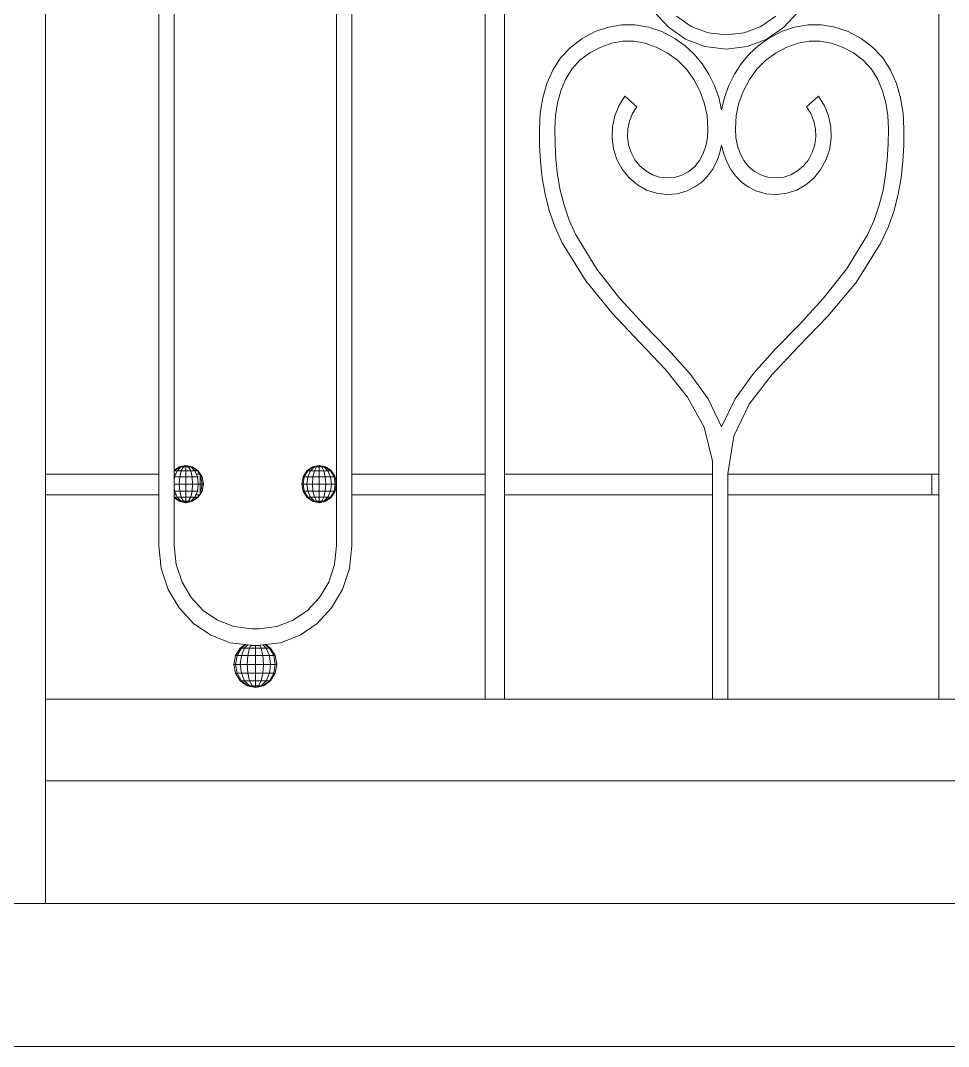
# Model space of a CAD drawing. Header units: millimetres. Extents: x 1832547 to 2001569, y -558009 to -417808.
# Drawn here: x 1856965 to 1857419, y -519217 to -518715 of the extents above; entities that cross this region are included whole.
import ezdxf

# ---------------------------------------------------------------- set-up
doc = ezdxf.new("R2010")
doc.units = ezdxf.units.MM
doc.header["$MEASUREMENT"] = 0
doc.layers.add('CA_manh 08', color=8, linetype='CONTINUOUS', lineweight=9)

msp = doc.modelspace()

# ---------------------------------------------------------------- linework, layer by layer
at = {"layer": 'CA_manh 08'}
for p, q in [((1856977.21, -518937.12), (1856977.21, -518424.84)), ((1857032.63, -518424.84), (1857032.63, -518937.12)), ((1857040.2, -518935.35), (1857040.2, -518425.46)), ((1857119.65, -518425.82), (1857119.65, -518942.01)), ((1857127.21, -518937.12), (1857127.21, -518424.84)), ((1857192.38, -518424.84), (1857192.38, -518937.12)), ((1857201.84, -518937.12), (1857201.84, -518424.84)), ((1857414.45, -518424.84), (1857414.45, -518937.12)), ((1857282.08, -518718.49), (1857275.08, -518710.96)), ((1857286.11, -518713.09), (1857293.31, -518718.01)), ((1857327.4, -518718.01), (1857334.6, -518713.09)), ((1857345.63, -518710.96), (1857338.62, -518718.49)), ((1857252.73, -518718.34), (1857246.24, -518720.58)), ((1857259.29, -518717.23), (1857252.73, -518718.34)), ((1857265.87, -518717.23), (1857259.29, -518717.23)), ((1857272.42, -518718.34), (1857265.87, -518717.23)), ((1857278.91, -518720.58), (1857272.42, -518718.34)), ((1857290.48, -518724.22), (1857282.08, -518718.49)), ((1857293.31, -518718.01), (1857301.47, -518721.14)), ((1857319.24, -518721.14), (1857327.4, -518718.01)), ((1857338.62, -518718.49), (1857330.23, -518724.22)), ((1857343.87, -518718.34), (1857337.38, -518720.58)), ((1857350.43, -518717.23), (1857343.87, -518718.34)), ((1857357.01, -518717.23), (1857350.43, -518717.23)), ((1857363.56, -518718.34), (1857357.01, -518717.23)), ((1857370.05, -518720.58), (1857363.56, -518718.34)), ((1857239.87, -518723.93), (1857234.09, -518728.29)), ((1857239.87, -518723.93), (1857246.24, -518720.58)), ((1857285.28, -518723.93), (1857278.91, -518720.58)), ((1857290.25, -518727.48), (1857285.28, -518723.93)), ((1857299.99, -518727.88), (1857290.48, -518724.22)), ((1857301.47, -518721.14), (1857310.35, -518722.24)), ((1857310.35, -518722.24), (1857319.24, -518721.14)), ((1857330.23, -518724.22), (1857320.71, -518727.88)), ((1857331.01, -518723.93), (1857326.04, -518727.48)), ((1857337.38, -518720.58), (1857331.01, -518723.93)), ((1857376.42, -518723.93), (1857370.05, -518720.58)), ((1857382.21, -518728.29), (1857376.42, -518723.93)), ((1857234.09, -518728.29), (1857229.31, -518733.49)), ((1857243.65, -518730.97), (1857249, -518728.14)), ((1857249, -518728.14), (1857254.41, -518726.26)), ((1857254.41, -518726.26), (1857259.85, -518725.32)), ((1857259.85, -518725.32), (1857265.31, -518725.33)), ((1857265.31, -518725.33), (1857270.75, -518726.27)), ((1857270.75, -518726.27), (1857276.16, -518728.15)), ((1857276.16, -518728.15), (1857281.5, -518730.97)), ((1857294.7, -518731.62), (1857290.25, -518727.48)), ((1857310.35, -518729.16), (1857299.99, -518727.88)), ((1857320.71, -518727.88), (1857310.35, -518729.16)), ((1857326.04, -518727.48), (1857321.59, -518731.62)), ((1857334.79, -518730.97), (1857340.13, -518728.15)), ((1857340.13, -518728.15), (1857345.54, -518726.27)), ((1857345.54, -518726.27), (1857350.98, -518725.33)), ((1857350.98, -518725.33), (1857356.44, -518725.32)), ((1857356.44, -518725.32), (1857361.89, -518726.26)), ((1857367.29, -518728.14), (1857361.89, -518726.26)), ((1857367.29, -518728.14), (1857372.64, -518730.97)), ((1857386.99, -518733.49), (1857382.21, -518728.29)), ((1857229.31, -518733.49), (1857225.49, -518739.42)), ((1857238.81, -518734.64), (1857243.65, -518730.97)), ((1857281.5, -518730.97), (1857286.5, -518734.64)), ((1857298.61, -518736.28), (1857294.7, -518731.62)), ((1857321.59, -518731.62), (1857317.68, -518736.28)), ((1857329.79, -518734.64), (1857334.79, -518730.97)), ((1857372.64, -518730.97), (1857377.48, -518734.64)), ((1857390.8, -518739.42), (1857386.99, -518733.49)), ((1857225.49, -518739.42), (1857222.59, -518745.96)), ((1857231.73, -518744), (1857234.85, -518739.01)), ((1857234.85, -518739.01), (1857238.81, -518734.64)), ((1857286.5, -518734.64), (1857290.87, -518739.01)), ((1857290.87, -518739.01), (1857294.55, -518743.99)), ((1857301.94, -518741.41), (1857298.61, -518736.28)), ((1857317.68, -518736.28), (1857314.36, -518741.41)), ((1857321.74, -518743.99), (1857325.42, -518739.01)), ((1857325.42, -518739.01), (1857329.79, -518734.64)), ((1857377.48, -518734.64), (1857381.44, -518739.01)), ((1857381.44, -518739.01), (1857384.56, -518744)), ((1857393.71, -518745.96), (1857390.8, -518739.42)), ((1857229.39, -518749.5), (1857231.73, -518744)), ((1857294.55, -518743.99), (1857297.5, -518749.49)), ((1857304.66, -518746.93), (1857301.94, -518741.41)), ((1857314.36, -518741.41), (1857311.64, -518746.93)), ((1857318.8, -518749.49), (1857321.74, -518743.99)), ((1857384.56, -518744), (1857386.9, -518749.5)), ((1857222.59, -518745.96), (1857220.56, -518753)), ((1857227.78, -518755.43), (1857229.39, -518749.5)), ((1857297.5, -518749.49), (1857299.66, -518755.41)), ((1857306.74, -518752.78), (1857304.66, -518746.93)), ((1857311.64, -518746.93), (1857309.56, -518752.78)), ((1857316.63, -518755.41), (1857318.8, -518749.49)), ((1857386.9, -518749.5), (1857388.52, -518755.43)), ((1857395.73, -518753), (1857393.71, -518745.96)), ((1857220.56, -518753), (1857219.36, -518760.43)), ((1857260.79, -518752.21), (1857257.85, -518756.84)), ((1857266.64, -518757.36), (1857260.79, -518752.21)), ((1857308.15, -518758.9), (1857306.74, -518752.78)), ((1857309.56, -518752.78), (1857308.15, -518758.9)), ((1857355.51, -518752.21), (1857349.65, -518757.36)), ((1857358.44, -518756.84), (1857355.51, -518752.21)), ((1857396.93, -518760.43), (1857395.73, -518753)), ((1857226.83, -518761.7), (1857227.78, -518755.43)), ((1857257.85, -518756.84), (1857255.82, -518761.87)), ((1857264.51, -518760.71), (1857266.64, -518757.36)), ((1857299.66, -518755.41), (1857300.99, -518761.65)), ((1857315.3, -518761.65), (1857316.63, -518755.41)), ((1857349.65, -518757.36), (1857351.78, -518760.71)), ((1857360.47, -518761.87), (1857358.44, -518756.84)), ((1857388.52, -518755.43), (1857389.46, -518761.7)), ((1857219.36, -518760.43), (1857218.95, -518768.15)), ((1857226.52, -518768.21), (1857226.83, -518761.7)), ((1857255.82, -518761.87), (1857254.71, -518767.16)), ((1857262.22, -518768.18), (1857263.03, -518764.36)), ((1857263.03, -518764.36), (1857264.51, -518760.71)), ((1857300.99, -518761.65), (1857301.44, -518768.14)), ((1857314.85, -518768.14), (1857315.3, -518761.65)), ((1857351.78, -518760.71), (1857353.26, -518764.36)), ((1857353.26, -518764.36), (1857354.07, -518768.18)), ((1857361.58, -518767.16), (1857360.47, -518761.87)), ((1857389.46, -518761.7), (1857389.78, -518768.21)), ((1857397.34, -518768.15), (1857396.93, -518760.43)), ((1857218.95, -518768.15), (1857219.04, -518776.16)), ((1857226.62, -518775.64), (1857226.52, -518768.21)), ((1857254.71, -518767.16), (1857254.52, -518772.56)), ((1857262.07, -518772.09), (1857262.22, -518768.18)), ((1857301.44, -518768.14), (1857301.19, -518772.46)), ((1857315.1, -518772.46), (1857314.85, -518768.14)), ((1857354.07, -518768.18), (1857354.22, -518772.09)), ((1857361.78, -518772.56), (1857361.58, -518767.16)), ((1857389.78, -518768.21), (1857389.67, -518775.64)), ((1857397.25, -518776.16), (1857397.34, -518768.15)), ((1857254.52, -518772.56), (1857255.25, -518777.92)), ((1857262.6, -518775.98), (1857262.07, -518772.09)), ((1857301.19, -518772.46), (1857300.43, -518776.55)), ((1857315.86, -518776.55), (1857315.1, -518772.46)), ((1857354.22, -518772.09), (1857353.69, -518775.98)), ((1857361.04, -518777.92), (1857361.78, -518772.56)), ((1857219.04, -518776.16), (1857219.47, -518784.17)), ((1857227.04, -518783.15), (1857226.62, -518775.64)), ((1857255.25, -518777.92), (1857256.91, -518783.1)), ((1857263.8, -518779.73), (1857262.6, -518775.98)), ((1857265.69, -518783.26), (1857263.8, -518779.73)), ((1857300.43, -518776.55), (1857299.15, -518780.32)), ((1857307.08, -518780.37), (1857308.15, -518776.17)), ((1857308.15, -518776.17), (1857309.21, -518780.37)), ((1857317.14, -518780.32), (1857315.86, -518776.55)), ((1857352.49, -518779.73), (1857350.61, -518783.26)), ((1857353.69, -518775.98), (1857352.49, -518779.73)), ((1857359.38, -518783.1), (1857361.04, -518777.92)), ((1857389.67, -518775.64), (1857389.25, -518783.15)), ((1857396.82, -518784.17), (1857397.25, -518776.16)), ((1857219.47, -518784.17), (1857220.33, -518792.16)), ((1857227.86, -518790.67), (1857227.04, -518783.15)), ((1857256.91, -518783.1), (1857259.51, -518787.96)), ((1857268.15, -518786.33), (1857265.69, -518783.26)), ((1857297.35, -518783.71), (1857295.02, -518786.65)), ((1857299.15, -518780.32), (1857297.35, -518783.71)), ((1857303.61, -518788), (1857305.57, -518784.33)), ((1857305.57, -518784.33), (1857307.08, -518780.37)), ((1857309.21, -518780.37), (1857310.72, -518784.33)), ((1857310.72, -518784.33), (1857312.68, -518788)), ((1857318.94, -518783.71), (1857317.14, -518780.32)), ((1857321.28, -518786.65), (1857318.94, -518783.71)), ((1857350.61, -518783.26), (1857348.14, -518786.33)), ((1857356.78, -518787.96), (1857359.38, -518783.1)), ((1857389.25, -518783.15), (1857388.43, -518790.67)), ((1857395.97, -518792.16), (1857396.82, -518784.17)), ((1857259.51, -518787.96), (1857262.92, -518792.2)), ((1857271.04, -518788.79), (1857268.15, -518786.33)), ((1857274.27, -518790.61), (1857271.04, -518788.79)), ((1857292.14, -518789.06), (1857288.71, -518790.87)), ((1857295.02, -518786.65), (1857292.14, -518789.06)), ((1857301.21, -518791.31), (1857303.61, -518788)), ((1857312.68, -518788), (1857315.08, -518791.31)), ((1857324.15, -518789.06), (1857321.28, -518786.65)), ((1857327.59, -518790.87), (1857324.15, -518789.06)), ((1857345.25, -518788.79), (1857342.02, -518790.61)), ((1857348.14, -518786.33), (1857345.25, -518788.79)), ((1857353.37, -518792.2), (1857356.78, -518787.96)), ((1857220.33, -518792.16), (1857221.72, -518800.14)), ((1857229.16, -518798.17), (1857227.86, -518790.67)), ((1857262.92, -518792.2), (1857266.93, -518795.6)), ((1857277.74, -518791.76), (1857274.27, -518790.61)), ((1857281.37, -518792.21), (1857277.74, -518791.76)), ((1857285.05, -518791.92), (1857281.37, -518792.21)), ((1857288.71, -518790.87), (1857285.05, -518791.92)), ((1857295.08, -518796.61), (1857298.37, -518794.2)), ((1857298.37, -518794.2), (1857301.21, -518791.31)), ((1857315.08, -518791.31), (1857317.93, -518794.2)), ((1857317.93, -518794.2), (1857321.21, -518796.61)), ((1857331.24, -518791.92), (1857327.59, -518790.87)), ((1857334.93, -518792.21), (1857331.24, -518791.92)), ((1857338.55, -518791.76), (1857334.93, -518792.21)), ((1857342.02, -518790.61), (1857338.55, -518791.76)), ((1857349.36, -518795.6), (1857353.37, -518792.2)), ((1857388.43, -518790.67), (1857387.13, -518798.17)), ((1857394.57, -518800.14), (1857395.97, -518792.16)), ((1857231.03, -518805.59), (1857229.16, -518798.17)), ((1857266.93, -518795.6), (1857271.4, -518798.12)), ((1857271.4, -518798.12), (1857276.21, -518799.71)), ((1857276.21, -518799.71), (1857281.22, -518800.33)), ((1857286.31, -518799.93), (1857291.35, -518798.48)), ((1857291.35, -518798.48), (1857295.08, -518796.61)), ((1857321.21, -518796.61), (1857324.94, -518798.48)), ((1857324.94, -518798.48), (1857329.98, -518799.93)), ((1857335.07, -518800.33), (1857340.09, -518799.71)), ((1857340.09, -518799.71), (1857344.89, -518798.12)), ((1857344.89, -518798.12), (1857349.36, -518795.6)), ((1857387.13, -518798.17), (1857385.26, -518805.59)), ((1857221.72, -518800.14), (1857223.76, -518808.1)), ((1857281.22, -518800.33), (1857286.31, -518799.93)), ((1857329.98, -518799.93), (1857335.07, -518800.33)), ((1857392.54, -518808.1), (1857394.57, -518800.14)), ((1857223.76, -518808.1), (1857226.53, -518816.04)), ((1857233.54, -518812.89), (1857231.03, -518805.59)), ((1857385.26, -518805.59), (1857382.75, -518812.89)), ((1857389.76, -518816.04), (1857392.54, -518808.1)), ((1857236.77, -518820.01), (1857233.54, -518812.89)), ((1857382.75, -518812.89), (1857379.52, -518820.01)), ((1857226.53, -518816.04), (1857230.16, -518823.96)), ((1857386.13, -518823.96), (1857389.76, -518816.04)), ((1857230.16, -518823.96), (1857241.66, -518842.52)), ((1857246.99, -518836.8), (1857236.77, -518820.01)), ((1857379.52, -518820.01), (1857369.3, -518836.8)), ((1857373.96, -518843.34), (1857386.13, -518823.96)), ((1857258.39, -518851.25), (1857246.99, -518836.8)), ((1857369.3, -518836.8), (1857357.9, -518851.25)), ((1857241.66, -518842.52), (1857254.62, -518858.42)), ((1857360.15, -518859.84), (1857373.96, -518843.34)), ((1857270.25, -518864.08), (1857258.39, -518851.25)), ((1857357.9, -518851.25), (1857346.04, -518864.08)), ((1857254.62, -518858.42), (1857267.95, -518872.61)), ((1857345.98, -518874.54), (1857360.15, -518859.84)), ((1857281.87, -518876.04), (1857270.25, -518864.08)), ((1857346.04, -518864.08), (1857334.42, -518876.04)), ((1857267.95, -518872.61), (1857280.59, -518886.02)), ((1857332.74, -518888.53), (1857345.98, -518874.54)), ((1857292.53, -518887.85), (1857281.87, -518876.04)), ((1857334.42, -518876.04), (1857323.76, -518887.85)), ((1857280.59, -518886.02), (1857291.48, -518899.57)), ((1857301.53, -518900.25), (1857292.53, -518887.85)), ((1857323.76, -518887.85), (1857314.77, -518900.25)), ((1857321.68, -518902.88), (1857332.74, -518888.53)), ((1857291.48, -518899.57), (1857299.53, -518914.19)), ((1857308.15, -518913.96), (1857301.53, -518900.25)), ((1857314.77, -518900.25), (1857308.15, -518913.96)), ((1857314.1, -518918.66), (1857321.68, -518902.88)), ((1857299.53, -518914.19), (1857303.69, -518930.81)), ((1857311.25, -518936.98), (1857314.1, -518918.66)), ((1857040.2, -518935.35), (1857042.69, -518933.56)), ((1857040.2, -518935.54), (1857040.2, -518935.35)), ((1857040.39, -518935.54), (1857042.94, -518933.56)), ((1857041.69, -518935.54), (1857043.65, -518933.56)), ((1857042.69, -518933.56), (1857045.95, -518932.86)), ((1857042.94, -518933.56), (1857042.69, -518933.56)), ((1857042.94, -518933.56), (1857045.95, -518932.86)), ((1857043.65, -518933.56), (1857042.94, -518933.56)), ((1857043.65, -518933.56), (1857045.95, -518932.86)), ((1857044.7, -518933.56), (1857043.65, -518933.56)), ((1857043.65, -518935.54), (1857044.7, -518933.56)), ((1857044.7, -518933.56), (1857045.95, -518932.86)), ((1857045.95, -518933.56), (1857044.7, -518933.56)), ((1857045.95, -518932.86), (1857045.95, -518933.56)), ((1857049.21, -518933.56), (1857045.95, -518932.86)), ((1857048.96, -518933.56), (1857045.95, -518932.86)), ((1857048.25, -518933.56), (1857045.95, -518932.86)), ((1857047.2, -518933.56), (1857045.95, -518932.86)), ((1857047.2, -518933.56), (1857045.95, -518933.56)), ((1857045.95, -518933.56), (1857045.95, -518935.54)), ((1857048.25, -518933.56), (1857047.2, -518933.56)), ((1857048.25, -518935.54), (1857047.2, -518933.56)), ((1857048.96, -518933.56), (1857048.25, -518933.56)), ((1857050.21, -518935.54), (1857048.25, -518933.56)), ((1857048.96, -518933.56), (1857049.21, -518933.56)), ((1857051.51, -518935.54), (1857048.96, -518933.56)), ((1857051.97, -518935.54), (1857049.21, -518933.56)), ((1857105.12, -518935.54), (1857107.88, -518933.56)), ((1857105.57, -518935.54), (1857108.12, -518933.56)), ((1857106.88, -518935.54), (1857108.83, -518933.56)), ((1857107.88, -518933.56), (1857111.13, -518932.86)), ((1857108.12, -518933.56), (1857107.88, -518933.56)), ((1857108.12, -518933.56), (1857111.13, -518932.86)), ((1857108.83, -518933.56), (1857108.12, -518933.56)), ((1857108.83, -518933.56), (1857111.13, -518932.86)), ((1857109.89, -518933.56), (1857108.83, -518933.56)), ((1857108.83, -518935.54), (1857109.89, -518933.56)), ((1857109.89, -518933.56), (1857111.13, -518932.86)), ((1857111.13, -518933.56), (1857109.89, -518933.56)), ((1857111.13, -518932.86), (1857111.13, -518933.56)), ((1857114.39, -518933.56), (1857111.13, -518932.86)), ((1857114.14, -518933.56), (1857111.13, -518932.86)), ((1857113.44, -518933.56), (1857111.13, -518932.86)), ((1857112.38, -518933.56), (1857111.13, -518932.86)), ((1857112.38, -518933.56), (1857111.13, -518933.56)), ((1857111.13, -518933.56), (1857111.13, -518935.54)), ((1857113.44, -518933.56), (1857112.38, -518933.56)), ((1857113.44, -518935.54), (1857112.38, -518933.56)), ((1857114.14, -518933.56), (1857113.44, -518933.56)), ((1857115.39, -518935.54), (1857113.44, -518933.56)), ((1857114.14, -518933.56), (1857114.39, -518933.56)), ((1857116.7, -518935.54), (1857114.14, -518933.56)), ((1857117.15, -518935.54), (1857114.39, -518933.56)), ((1857303.69, -518930.81), (1857303.69, -518937.12)), ((1856977.21, -518937.12), (1857032.63, -518937.12)), ((1856977.21, -518937.12), (1856977.21, -518947.28)), ((1857032.63, -518937.12), (1857032.63, -518947.28)), ((1857040.39, -518935.54), (1857040.2, -518935.54)), ((1857040.2, -518935.88), (1857040.39, -518935.54)), ((1857040.2, -518935.88), (1857040.2, -518935.54)), ((1857040.2, -518937.12), (1857040.2, -518935.88)), ((1857040.2, -518937.12), (1857040.88, -518937.12)), ((1857040.2, -518938.51), (1857040.2, -518937.12)), ((1857040.39, -518938.51), (1857040.2, -518938.51)), ((1857040.2, -518939.98), (1857040.39, -518938.51)), ((1857040.2, -518939.98), (1857040.2, -518938.51)), ((1857040.2, -518942.01), (1857040.2, -518939.98)), ((1857041.69, -518935.54), (1857040.39, -518935.54)), ((1857040.39, -518938.51), (1857041.69, -518935.54)), ((1857042.94, -518938.51), (1857040.39, -518938.51)), ((1857043.65, -518935.54), (1857041.69, -518935.54)), ((1857042.69, -518942.01), (1857042.94, -518938.51)), ((1857042.94, -518938.51), (1857043.65, -518935.54)), ((1857045.95, -518938.51), (1857042.94, -518938.51)), ((1857045.95, -518935.54), (1857043.65, -518935.54)), ((1857048.25, -518935.54), (1857045.95, -518935.54)), ((1857045.95, -518935.54), (1857045.95, -518938.51)), ((1857048.96, -518938.51), (1857045.95, -518938.51)), ((1857045.95, -518938.51), (1857045.95, -518942.01)), ((1857050.21, -518935.54), (1857048.25, -518935.54)), ((1857048.96, -518938.51), (1857048.25, -518935.54)), ((1857051.51, -518938.51), (1857048.96, -518938.51)), ((1857049.21, -518942.01), (1857048.96, -518938.51)), ((1857051.51, -518935.54), (1857050.21, -518935.54)), ((1857051.51, -518938.51), (1857050.21, -518935.54)), ((1857051.02, -518937.12), (1857052.42, -518937.12)), ((1857051.97, -518935.54), (1857051.51, -518935.54)), ((1857052.42, -518937.12), (1857051.51, -518935.54)), ((1857052.04, -518938.51), (1857051.51, -518938.51)), ((1857051.97, -518942.01), (1857051.51, -518938.51)), ((1857053.81, -518938.51), (1857051.97, -518935.54)), ((1857052.42, -518937.12), (1857052.81, -518937.12)), ((1857052.81, -518937.12), (1857052.81, -518937.8)), ((1857053.22, -518938.51), (1857052.81, -518937.8)), ((1857052.81, -518937.8), (1857052.81, -518938.51)), ((1857053.22, -518938.51), (1857052.81, -518938.51)), ((1857052.81, -518938.51), (1857052.81, -518942.01)), ((1857053.81, -518938.51), (1857053.22, -518938.51)), ((1857053.81, -518942.01), (1857053.22, -518938.51)), ((1857054.46, -518942.01), (1857053.81, -518938.51)), ((1857102.62, -518942.01), (1857103.27, -518938.51)), ((1857103.27, -518938.51), (1857105.12, -518935.54)), ((1857103.87, -518938.51), (1857103.27, -518938.51)), ((1857103.27, -518942.01), (1857103.87, -518938.51)), ((1857103.87, -518938.51), (1857105.57, -518935.54)), ((1857105.57, -518938.51), (1857103.87, -518938.51)), ((1857105.57, -518935.54), (1857105.12, -518935.54)), ((1857105.12, -518942.01), (1857105.57, -518938.51)), ((1857106.88, -518935.54), (1857105.57, -518935.54)), ((1857105.57, -518938.51), (1857106.88, -518935.54)), ((1857108.12, -518938.51), (1857105.57, -518938.51)), ((1857108.83, -518935.54), (1857106.88, -518935.54)), ((1857107.88, -518942.01), (1857108.12, -518938.51)), ((1857108.12, -518938.51), (1857108.83, -518935.54)), ((1857111.13, -518938.51), (1857108.12, -518938.51)), ((1857111.13, -518935.54), (1857108.83, -518935.54)), ((1857113.44, -518935.54), (1857111.13, -518935.54)), ((1857111.13, -518935.54), (1857111.13, -518938.51)), ((1857114.14, -518938.51), (1857111.13, -518938.51)), ((1857111.13, -518938.51), (1857111.13, -518942.01)), ((1857115.39, -518935.54), (1857113.44, -518935.54)), ((1857114.14, -518938.51), (1857113.44, -518935.54)), ((1857116.7, -518938.51), (1857114.14, -518938.51)), ((1857114.39, -518942.01), (1857114.14, -518938.51)), ((1857116.7, -518935.54), (1857115.39, -518935.54)), ((1857116.7, -518938.51), (1857115.39, -518935.54)), ((1857117.15, -518935.54), (1857116.7, -518935.54)), ((1857118.4, -518938.51), (1857116.7, -518935.54)), ((1857118.4, -518938.51), (1857116.7, -518938.51)), ((1857117.15, -518942.01), (1857116.7, -518938.51)), ((1857119, -518938.51), (1857117.15, -518935.54)), ((1857119, -518938.51), (1857118.4, -518938.51)), ((1857119, -518942.01), (1857118.4, -518938.51)), ((1857119.65, -518942.01), (1857119, -518938.51)), ((1857192.38, -518937.12), (1857127.21, -518937.12)), ((1857127.21, -518947.28), (1857127.21, -518937.12)), ((1857192.38, -518937.12), (1857192.38, -518947.28)), ((1857303.69, -518937.12), (1857201.84, -518937.12)), ((1857201.84, -518947.28), (1857201.84, -518937.12)), ((1857303.69, -518937.12), (1857303.69, -518947.28)), ((1857311.25, -518937.12), (1857311.25, -518936.98)), ((1857411.03, -518937.12), (1857311.25, -518937.12)), ((1857311.25, -518947.28), (1857311.25, -518937.12)), ((1857414.45, -518937.12), (1857411.03, -518937.12)), ((1857411.03, -518937.12), (1857411.03, -518947.28)), ((1857414.45, -518947.28), (1857414.45, -518937.12)), ((1857042.69, -518942.01), (1857040.2, -518942.01)), ((1857040.2, -518944.03), (1857040.2, -518942.01)), ((1857040.39, -518945.51), (1857040.2, -518944.03)), ((1857040.2, -518945.51), (1857040.2, -518944.03)), ((1857045.95, -518942.01), (1857042.69, -518942.01)), ((1857042.94, -518945.51), (1857042.69, -518942.01)), ((1857049.21, -518942.01), (1857045.95, -518942.01)), ((1857045.95, -518942.01), (1857045.95, -518945.51)), ((1857048.96, -518945.51), (1857049.21, -518942.01)), ((1857051.97, -518942.01), (1857049.21, -518942.01)), ((1857051.51, -518945.51), (1857051.97, -518942.01)), ((1857052.81, -518942.01), (1857051.97, -518942.01)), ((1857053.81, -518942.01), (1857052.81, -518942.01)), ((1857052.81, -518942.01), (1857052.81, -518945.51)), ((1857053.22, -518945.51), (1857053.81, -518942.01)), ((1857054.46, -518942.01), (1857053.81, -518942.01)), ((1857053.81, -518945.51), (1857054.46, -518942.01)), ((1857103.27, -518942.01), (1857102.62, -518942.01)), ((1857103.27, -518945.51), (1857102.62, -518942.01)), ((1857105.12, -518942.01), (1857103.27, -518942.01)), ((1857103.87, -518945.51), (1857103.27, -518942.01)), ((1857107.88, -518942.01), (1857105.12, -518942.01)), ((1857105.57, -518945.51), (1857105.12, -518942.01)), ((1857111.13, -518942.01), (1857107.88, -518942.01)), ((1857108.12, -518945.51), (1857107.88, -518942.01)), ((1857114.39, -518942.01), (1857111.13, -518942.01)), ((1857111.13, -518942.01), (1857111.13, -518945.51)), ((1857114.14, -518945.51), (1857114.39, -518942.01)), ((1857117.15, -518942.01), (1857114.39, -518942.01)), ((1857116.7, -518945.51), (1857117.15, -518942.01)), ((1857119, -518942.01), (1857117.15, -518942.01)), ((1857118.4, -518945.51), (1857119, -518942.01)), ((1857119.65, -518942.01), (1857119, -518942.01)), ((1857119, -518945.51), (1857119.65, -518942.01)), ((1857119.65, -518942.01), (1857119.65, -518972.15)), ((1856977.21, -519047.28), (1856977.21, -518947.28)), ((1857032.63, -518947.28), (1856977.21, -518947.28)), ((1857032.63, -518947.28), (1857032.63, -518972.18)), ((1857040.39, -518945.51), (1857040.2, -518945.51)), ((1857040.2, -518947.28), (1857040.2, -518945.51)), ((1857041.15, -518947.28), (1857040.2, -518947.28)), ((1857040.2, -518948.14), (1857040.2, -518947.28)), ((1857040.39, -518948.47), (1857040.2, -518948.14)), ((1857040.2, -518948.47), (1857040.2, -518948.14)), ((1857040.39, -518948.47), (1857040.2, -518948.47)), ((1857040.2, -518948.66), (1857040.2, -518948.47)), ((1857042.69, -518950.45), (1857040.2, -518948.66)), ((1857040.2, -518972.15), (1857040.2, -518948.66)), ((1857042.94, -518945.51), (1857040.39, -518945.51)), ((1857041.15, -518947.28), (1857040.39, -518945.51)), ((1857041.69, -518948.47), (1857040.39, -518948.47)), ((1857042.94, -518950.45), (1857040.39, -518948.47)), ((1857041.69, -518948.47), (1857041.15, -518947.28)), ((1857043.65, -518948.47), (1857041.69, -518948.47)), ((1857043.65, -518950.45), (1857041.69, -518948.47)), ((1857042.94, -518950.45), (1857042.69, -518950.45)), ((1857045.95, -518951.15), (1857042.69, -518950.45)), ((1857045.95, -518945.51), (1857042.94, -518945.51)), ((1857043.65, -518948.47), (1857042.94, -518945.51)), ((1857043.65, -518950.45), (1857042.94, -518950.45)), ((1857045.95, -518951.15), (1857042.94, -518950.45)), ((1857045.95, -518948.47), (1857043.65, -518948.47)), ((1857044.7, -518950.45), (1857043.65, -518948.47)), ((1857044.7, -518950.45), (1857043.65, -518950.45)), ((1857045.95, -518951.15), (1857043.65, -518950.45)), ((1857045.95, -518950.45), (1857044.7, -518950.45)), ((1857045.95, -518951.15), (1857044.7, -518950.45)), ((1857048.96, -518945.51), (1857045.95, -518945.51)), ((1857045.95, -518945.51), (1857045.95, -518948.47)), ((1857048.25, -518948.47), (1857045.95, -518948.47)), ((1857045.95, -518948.47), (1857045.95, -518950.45)), ((1857047.2, -518950.45), (1857045.95, -518950.45)), ((1857045.95, -518950.45), (1857045.95, -518951.15)), ((1857045.95, -518951.15), (1857049.21, -518950.45)), ((1857045.95, -518951.15), (1857048.96, -518950.45)), ((1857045.95, -518951.15), (1857048.25, -518950.45)), ((1857045.95, -518951.15), (1857047.2, -518950.45)), ((1857047.2, -518950.45), (1857048.25, -518948.47)), ((1857048.25, -518950.45), (1857047.2, -518950.45)), ((1857048.25, -518948.47), (1857048.96, -518945.51)), ((1857050.21, -518948.47), (1857048.25, -518948.47)), ((1857048.25, -518950.45), (1857050.21, -518948.47)), ((1857048.96, -518950.45), (1857048.25, -518950.45)), ((1857051.51, -518945.51), (1857048.96, -518945.51)), ((1857048.96, -518950.45), (1857051.51, -518948.47)), ((1857049.21, -518950.45), (1857048.96, -518950.45)), ((1857049.21, -518950.45), (1857051.97, -518948.47)), ((1857050.21, -518948.47), (1857050.74, -518947.28)), ((1857051.51, -518948.47), (1857050.21, -518948.47)), ((1857050.74, -518947.28), (1857051.51, -518945.51)), ((1857052.2, -518947.28), (1857050.74, -518947.28)), ((1857052.04, -518945.51), (1857051.51, -518945.51)), ((1857051.51, -518948.47), (1857052.2, -518947.28)), ((1857051.51, -518948.47), (1857051.97, -518948.47)), ((1857051.97, -518948.47), (1857052.71, -518947.28)), ((1857052.71, -518947.28), (1857052.2, -518947.28)), ((1857052.71, -518947.28), (1857052.81, -518947.28)), ((1857053.22, -518945.51), (1857052.81, -518945.51)), ((1857052.81, -518947.12), (1857053.81, -518945.51)), ((1857052.81, -518946.21), (1857053.22, -518945.51)), ((1857052.81, -518945.51), (1857052.81, -518946.21)), ((1857052.81, -518946.21), (1857052.81, -518947.12)), ((1857052.81, -518947.28), (1857052.81, -518947.12)), ((1857053.81, -518945.51), (1857053.22, -518945.51)), ((1857103.87, -518945.51), (1857103.27, -518945.51)), ((1857105.12, -518948.47), (1857103.27, -518945.51)), ((1857105.57, -518945.51), (1857103.87, -518945.51)), ((1857105.57, -518948.47), (1857103.87, -518945.51)), ((1857105.57, -518948.47), (1857105.12, -518948.47)), ((1857107.88, -518950.45), (1857105.12, -518948.47)), ((1857108.12, -518945.51), (1857105.57, -518945.51)), ((1857106.88, -518948.47), (1857105.57, -518945.51)), ((1857106.88, -518948.47), (1857105.57, -518948.47)), ((1857108.12, -518950.45), (1857105.57, -518948.47)), ((1857108.83, -518948.47), (1857106.88, -518948.47)), ((1857108.83, -518950.45), (1857106.88, -518948.47)), ((1857108.12, -518950.45), (1857107.88, -518950.45)), ((1857111.13, -518951.15), (1857107.88, -518950.45)), ((1857111.13, -518945.51), (1857108.12, -518945.51)), ((1857108.83, -518948.47), (1857108.12, -518945.51)), ((1857108.83, -518950.45), (1857108.12, -518950.45)), ((1857111.13, -518951.15), (1857108.12, -518950.45)), ((1857111.13, -518948.47), (1857108.83, -518948.47)), ((1857109.89, -518950.45), (1857108.83, -518948.47)), ((1857109.89, -518950.45), (1857108.83, -518950.45)), ((1857111.13, -518951.15), (1857108.83, -518950.45)), ((1857111.13, -518950.45), (1857109.89, -518950.45)), ((1857111.13, -518951.15), (1857109.89, -518950.45)), ((1857114.14, -518945.51), (1857111.13, -518945.51)), ((1857111.13, -518945.51), (1857111.13, -518948.47)), ((1857113.44, -518948.47), (1857111.13, -518948.47)), ((1857111.13, -518948.47), (1857111.13, -518950.45)), ((1857112.38, -518950.45), (1857111.13, -518950.45)), ((1857111.13, -518950.45), (1857111.13, -518951.15)), ((1857111.13, -518951.15), (1857114.39, -518950.45)), ((1857111.13, -518951.15), (1857114.14, -518950.45)), ((1857111.13, -518951.15), (1857113.44, -518950.45)), ((1857111.13, -518951.15), (1857112.38, -518950.45)), ((1857112.38, -518950.45), (1857113.44, -518948.47)), ((1857113.44, -518950.45), (1857112.38, -518950.45)), ((1857113.44, -518948.47), (1857114.14, -518945.51)), ((1857115.39, -518948.47), (1857113.44, -518948.47)), ((1857113.44, -518950.45), (1857115.39, -518948.47)), ((1857114.14, -518950.45), (1857113.44, -518950.45)), ((1857116.7, -518945.51), (1857114.14, -518945.51)), ((1857114.14, -518950.45), (1857116.7, -518948.47)), ((1857114.39, -518950.45), (1857114.14, -518950.45)), ((1857114.39, -518950.45), (1857117.15, -518948.47)), ((1857115.39, -518948.47), (1857116.7, -518945.51)), ((1857116.7, -518948.47), (1857115.39, -518948.47)), ((1857118.4, -518945.51), (1857116.7, -518945.51)), ((1857116.7, -518948.47), (1857118.4, -518945.51)), ((1857116.7, -518948.47), (1857117.15, -518948.47)), ((1857117.15, -518948.47), (1857119, -518945.51)), ((1857119, -518945.51), (1857118.4, -518945.51)), ((1857127.21, -518947.28), (1857192.38, -518947.28)), ((1857127.21, -518972.18), (1857127.21, -518947.28)), ((1857192.38, -518947.28), (1857192.38, -519047.28)), ((1857201.84, -518947.28), (1857303.69, -518947.28)), ((1857201.84, -519047.28), (1857201.84, -518947.28)), ((1857303.69, -519047.28), (1857303.69, -518947.28)), ((1857311.25, -518947.28), (1857411.03, -518947.28)), ((1857311.25, -519047.28), (1857311.25, -518947.28)), ((1857411.03, -518947.28), (1857414.45, -518947.28)), ((1857414.45, -518947.28), (1857414.45, -519047.28)), ((1857032.63, -518972.18), (1857033.83, -518983.36)), ((1857041.2, -518981.47), (1857040.2, -518972.15)), ((1857119.65, -518972.15), (1857118.65, -518981.47)), ((1857126.01, -518983.36), (1857127.21, -518972.18)), ((1857033.83, -518983.36), (1857037.25, -518993.62)), ((1857044.05, -518990.03), (1857041.2, -518981.47)), ((1857118.65, -518981.47), (1857115.8, -518990.02)), ((1857122.6, -518993.62), (1857126.01, -518983.36)), ((1857048.52, -518997.58), (1857044.05, -518990.03)), ((1857115.8, -518990.02), (1857111.32, -518997.58)), ((1857037.25, -518993.62), (1857042.61, -519002.67)), ((1857117.23, -519002.67), (1857122.6, -518993.62)), ((1857054.39, -519003.88), (1857048.52, -518997.58)), ((1857111.32, -518997.58), (1857105.46, -519003.88)), ((1857042.61, -519002.67), (1857049.64, -519010.23)), ((1857061.42, -519008.68), (1857054.39, -519003.88)), ((1857105.46, -519003.88), (1857098.43, -519008.68)), ((1857110.2, -519010.23), (1857117.23, -519002.67)), ((1857049.64, -519010.23), (1857058.07, -519015.99)), ((1857069.39, -519011.75), (1857061.42, -519008.68)), ((1857098.43, -519008.68), (1857090.46, -519011.75)), ((1857101.77, -519015.99), (1857110.2, -519010.23)), ((1857078.06, -519012.82), (1857069.39, -519011.75)), ((1857081.78, -519012.82), (1857078.06, -519012.82)), ((1857090.46, -519011.75), (1857081.78, -519012.82)), ((1857058.07, -519015.99), (1857067.63, -519019.66)), ((1857067.63, -519019.66), (1857074.88, -519020.56)), ((1857072.48, -519022.29), (1857074.88, -519020.56)), ((1857073.05, -519022.29), (1857075.22, -519020.6)), ((1857074.66, -519022.29), (1857076.2, -519020.72)), ((1857074.88, -519020.56), (1857075.22, -519020.6)), ((1857075.22, -519020.6), (1857076.2, -519020.72)), ((1857076.2, -519020.72), (1857077.8, -519020.92)), ((1857082.04, -519020.92), (1857083.64, -519020.72)), ((1857083.64, -519020.72), (1857084.62, -519020.6)), ((1857085.17, -519022.29), (1857083.64, -519020.72)), ((1857084.62, -519020.6), (1857084.95, -519020.56)), ((1857086.79, -519022.29), (1857084.62, -519020.6)), ((1857084.95, -519020.56), (1857092.22, -519019.66)), ((1857087.35, -519022.29), (1857084.95, -519020.56)), ((1857092.22, -519019.66), (1857101.77, -519015.99)), ((1857070.2, -519025.95), (1857072.48, -519022.29)), ((1857070.94, -519025.95), (1857073.05, -519022.29)), ((1857073.05, -519022.29), (1857072.48, -519022.29)), ((1857074.66, -519022.29), (1857073.05, -519022.29)), ((1857073.05, -519025.95), (1857074.66, -519022.29)), ((1857077.07, -519022.29), (1857074.66, -519022.29)), ((1857076.2, -519025.95), (1857077.07, -519022.29)), ((1857077.07, -519022.29), (1857077.8, -519020.92)), ((1857079.92, -519022.29), (1857077.07, -519022.29)), ((1857077.8, -519020.92), (1857078.03, -519020.95)), ((1857078.03, -519020.95), (1857079.92, -519020.95)), ((1857079.92, -519020.95), (1857079.92, -519022.29)), ((1857079.92, -519020.95), (1857081.81, -519020.95)), ((1857082.76, -519022.29), (1857079.92, -519022.29)), ((1857079.92, -519022.29), (1857079.92, -519025.95)), ((1857081.81, -519020.95), (1857082.04, -519020.92)), ((1857082.76, -519022.29), (1857082.04, -519020.92)), ((1857085.17, -519022.29), (1857082.76, -519022.29)), ((1857083.63, -519025.95), (1857082.76, -519022.29)), ((1857086.79, -519022.29), (1857085.17, -519022.29)), ((1857086.79, -519025.95), (1857085.17, -519022.29)), ((1857087.35, -519022.29), (1857086.79, -519022.29)), ((1857088.89, -519025.95), (1857086.79, -519022.29)), ((1857089.63, -519025.95), (1857087.35, -519022.29)), ((1857069.4, -519030.27), (1857070.2, -519025.95)), ((1857070.2, -519030.27), (1857069.4, -519030.27)), ((1857070.2, -519034.6), (1857069.4, -519030.27)), ((1857070.94, -519025.95), (1857070.2, -519025.95)), ((1857070.2, -519030.27), (1857070.94, -519025.95)), ((1857072.48, -519030.27), (1857070.2, -519030.27)), ((1857070.94, -519034.6), (1857070.2, -519030.27)), ((1857073.05, -519025.95), (1857070.94, -519025.95)), ((1857072.48, -519030.27), (1857073.05, -519025.95)), ((1857075.89, -519030.27), (1857072.48, -519030.27)), ((1857073.05, -519034.6), (1857072.48, -519030.27)), ((1857076.2, -519025.95), (1857073.05, -519025.95)), ((1857075.89, -519030.27), (1857076.2, -519025.95)), ((1857079.92, -519030.27), (1857075.89, -519030.27)), ((1857076.2, -519034.6), (1857075.89, -519030.27)), ((1857079.92, -519025.95), (1857076.2, -519025.95)), ((1857083.63, -519025.95), (1857079.92, -519025.95)), ((1857079.92, -519025.95), (1857079.92, -519030.27)), ((1857083.94, -519030.27), (1857079.92, -519030.27)), ((1857079.92, -519030.27), (1857079.92, -519034.6)), ((1857086.79, -519025.95), (1857083.63, -519025.95)), ((1857083.94, -519030.27), (1857083.63, -519025.95)), ((1857083.63, -519034.6), (1857083.94, -519030.27)), ((1857087.35, -519030.27), (1857083.94, -519030.27)), ((1857088.89, -519025.95), (1857086.79, -519025.95)), ((1857087.35, -519030.27), (1857086.79, -519025.95)), ((1857086.79, -519034.6), (1857087.35, -519030.27)), ((1857089.63, -519030.27), (1857087.35, -519030.27)), ((1857089.63, -519025.95), (1857088.89, -519025.95)), ((1857089.63, -519030.27), (1857088.89, -519025.95)), ((1857088.89, -519034.6), (1857089.63, -519030.27)), ((1857090.43, -519030.27), (1857089.63, -519025.95)), ((1857090.43, -519030.27), (1857089.63, -519030.27)), ((1857089.63, -519034.6), (1857090.43, -519030.27)), ((1857070.94, -519034.6), (1857070.2, -519034.6)), ((1857072.48, -519038.26), (1857070.2, -519034.6)), ((1857073.05, -519034.6), (1857070.94, -519034.6)), ((1857073.05, -519038.26), (1857070.94, -519034.6)), ((1857076.2, -519034.6), (1857073.05, -519034.6)), ((1857074.66, -519038.26), (1857073.05, -519034.6)), ((1857079.92, -519034.6), (1857076.2, -519034.6)), ((1857077.07, -519038.26), (1857076.2, -519034.6)), ((1857083.63, -519034.6), (1857079.92, -519034.6)), ((1857079.92, -519034.6), (1857079.92, -519038.26)), ((1857082.76, -519038.26), (1857083.63, -519034.6)), ((1857086.79, -519034.6), (1857083.63, -519034.6)), ((1857085.17, -519038.26), (1857086.79, -519034.6)), ((1857088.89, -519034.6), (1857086.79, -519034.6)), ((1857086.79, -519038.26), (1857088.89, -519034.6)), ((1857087.35, -519038.26), (1857089.63, -519034.6)), ((1857089.63, -519034.6), (1857088.89, -519034.6)), ((1857073.05, -519038.26), (1857072.48, -519038.26)), ((1857075.89, -519040.71), (1857072.48, -519038.26)), ((1857074.66, -519038.26), (1857073.05, -519038.26)), ((1857076.2, -519040.71), (1857073.05, -519038.26)), ((1857077.07, -519038.26), (1857074.66, -519038.26)), ((1857077.07, -519040.71), (1857074.66, -519038.26)), ((1857076.2, -519040.71), (1857075.89, -519040.71)), ((1857079.92, -519041.57), (1857075.89, -519040.71)), ((1857077.07, -519040.71), (1857076.2, -519040.71)), ((1857079.92, -519041.57), (1857076.2, -519040.71)), ((1857079.92, -519038.26), (1857077.07, -519038.26)), ((1857078.38, -519040.71), (1857077.07, -519038.26)), ((1857078.38, -519040.71), (1857077.07, -519040.71)), ((1857079.92, -519041.57), (1857077.07, -519040.71)), ((1857079.92, -519040.71), (1857078.38, -519040.71)), ((1857079.92, -519041.57), (1857078.38, -519040.71)), ((1857082.76, -519038.26), (1857079.92, -519038.26)), ((1857079.92, -519038.26), (1857079.92, -519040.71)), ((1857081.46, -519040.71), (1857079.92, -519040.71)), ((1857079.92, -519040.71), (1857079.92, -519041.57)), ((1857079.92, -519041.57), (1857083.94, -519040.71)), ((1857079.92, -519041.57), (1857083.63, -519040.71)), ((1857079.92, -519041.57), (1857082.76, -519040.71)), ((1857079.92, -519041.57), (1857081.46, -519040.71)), ((1857081.46, -519040.71), (1857082.76, -519038.26)), ((1857082.76, -519040.71), (1857081.46, -519040.71)), ((1857085.17, -519038.26), (1857082.76, -519038.26)), ((1857082.76, -519040.71), (1857085.17, -519038.26)), ((1857083.63, -519040.71), (1857082.76, -519040.71)), ((1857083.63, -519040.71), (1857086.79, -519038.26)), ((1857083.94, -519040.71), (1857083.63, -519040.71)), ((1857083.94, -519040.71), (1857087.35, -519038.26)), ((1857086.79, -519038.26), (1857085.17, -519038.26)), ((1857086.79, -519038.26), (1857087.35, -519038.26)), ((1856977.21, -519047.28), (1856977.21, -519087.28)), ((1857192.38, -519047.28), (1856977.21, -519047.28)), ((1857201.84, -519047.28), (1857192.38, -519047.28)), ((1857303.69, -519047.28), (1857201.84, -519047.28)), ((1857311.25, -519047.28), (1857303.69, -519047.28)), ((1857414.45, -519047.28), (1857311.25, -519047.28)), ((1857423.91, -519047.28), (1857414.45, -519047.28)), ((1856977.21, -519087.28), (1857651.46, -519087.28)), ((1856977.21, -519147.28), (1856977.21, -519087.28)), ((1856977.21, -519147.28), (1856247.11, -519147.28)), ((1857651.46, -519147.28), (1856977.21, -519147.28)), ((1855465.15, -519217.28), (1858481.56, -519217.28))]:
    msp.add_line(p, q, dxfattribs=at)

doc.saveas('drawing.dxf')
